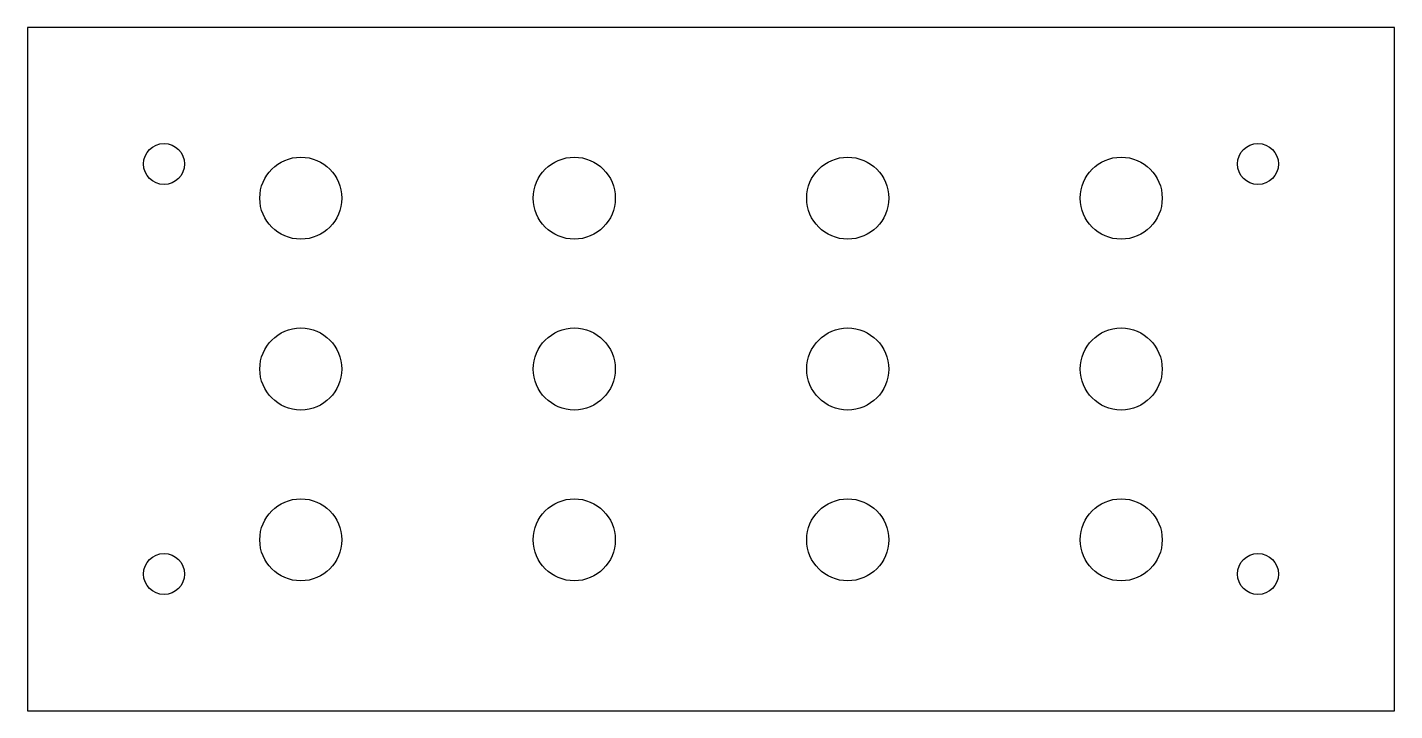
# Model space of a CAD drawing. Header units: metres. Extents: x 0 to 10000, y 0 to 5000.
import ezdxf

# ---------------------------------------------------------------- set-up
doc = ezdxf.new("R2010")
doc.units = ezdxf.units.M

# ---------------------------------------------------------------- blocks, each defined once
blk = doc.blocks.new('LED_PANEL_600X600')
at = {"layer": 'FIXTURES'}
blk.add_circle((0, 0), 300, dxfattribs=at)
blk = doc.blocks.new('DOWNLIGHT_12W')
at = {"layer": 'FIXTURES'}
blk.add_circle((0, 0), 150, dxfattribs=at)

msp = doc.modelspace()

# ---------------------------------------------------------------- linework, layer by layer
at = {"layer": 'ROOM'}
msp.add_lwpolyline([(0, 0), (10000, 0), (10000, 5000), (0, 5000), (0, 0)], close=True, dxfattribs=at)

# ---------------------------------------------------------------- block references
at = {"layer": 'FIXTURES'}
for name, p in [('DOWNLIGHT_12W', (1000, 4000)), ('DOWNLIGHT_12W', (9000, 4000)), ('LED_PANEL_600X600', (2000, 3750)), ('LED_PANEL_600X600', (4000, 3750)), ('LED_PANEL_600X600', (6000, 3750)), ('LED_PANEL_600X600', (8000, 3750)), ('LED_PANEL_600X600', (2000, 2500)), ('LED_PANEL_600X600', (4000, 2500)), ('LED_PANEL_600X600', (6000, 2500)), ('LED_PANEL_600X600', (8000, 2500)), ('LED_PANEL_600X600', (2000, 1250)), ('LED_PANEL_600X600', (4000, 1250)), ('LED_PANEL_600X600', (6000, 1250)), ('LED_PANEL_600X600', (8000, 1250)), ('DOWNLIGHT_12W', (1000, 1000)), ('DOWNLIGHT_12W', (9000, 1000))]:
    msp.add_blockref(name, p, dxfattribs=at)

doc.saveas('drawing.dxf')
